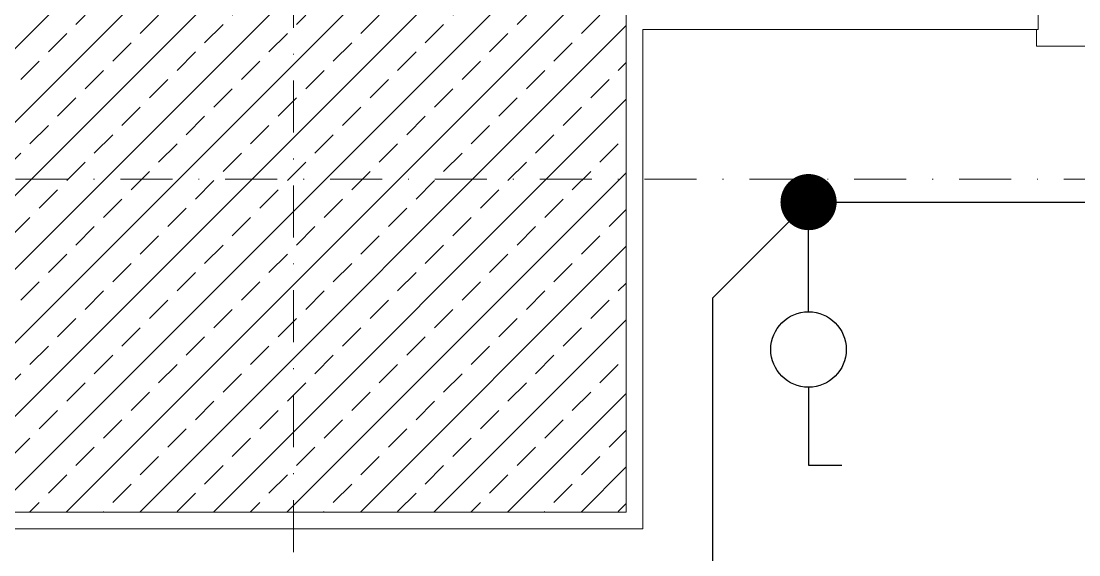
# Model space of a CAD drawing. Extents: x -1701 to 23780, y -363 to 7742.
# Drawn here: x 3289.8 to 3416.9, y 2739.9 to 2804 of the extents above; entities that cross this region are included whole.
import ezdxf

# ---------------------------------------------------------------- set-up
doc = ezdxf.new("R2010")
doc.units = 0
doc.header["$LTSCALE"] = 25
doc.header["$MEASUREMENT"] = 0
doc.linetypes.add('Audi$0$DASHDOT2', pattern=[0.5, 0.25, -0.125, 0, -0.125])
doc.layers.get('0').update_dxf_attribs({"color": 9, "lineweight": 9})
for name, color, linetype, lineweight in [('Audi$0$01', 8, 'Continuous', 9), ('Audi$0$06D', 8, 'Continuous', 9), ('Audi$0$09W', 8, 'Continuous', 9), ('Audi$0$10', 8, 'Continuous', 9), ('Audi$0$14', 8, 'Continuous', 9), ('Audi$0$24', 8, 'Audi$0$DASHDOT2', 9), ('E-ANAHTAR', 7, 'Continuous', 30), ('E-KABLO', 7, 'Continuous', 30), ('E-YUKARI ÇIKAN HAT', 7, 'Continuous', 30)]:
    doc.layers.add(name, color=color, linetype=linetype, lineweight=lineweight)

# ---------------------------------------------------------------- blocks, each defined once
blk = doc.blocks.new('Audi$0$p-kolon_80x80')
at = {"layer": 'Audi$0$09W'}
h = blk.add_hatch(dxfattribs=at)
h.set_pattern_fill('ANSI33', color=256, scale=25, style=0)
h.set_pattern_definition([(45, (-1222.5, -385), (-4.419417, 4.419417), []), (45, (-1218.0806, -385), (-4.419417, 4.419417), [3.125, -1.5625])])
h.paths.add_polyline_path([(-40, -40), (40, -40), (40, 40), (-40, 40)])
blk.add_lwpolyline([(-40, -40), (40, -40), (40, 40), (-40, 40)], close=True)
blk = doc.blocks.new('Audi$0$P-AKS_AUDI')
at = {"layer": 'Audi$0$24'}
for points in [[(-1400, -2590), (-1400, 1250)], [(-3840, 0), (360, 0)]]:
    blk.add_lwpolyline(points, dxfattribs=at)
blk = doc.blocks.new('Audi$0$fsdfsfsfsfd')
at = {"layer": 'Audi$0$06D', "elevation": 0}
blk.add_lwpolyline([(52591.75, -74474.98), (52589.75, -74474.98), (52589.75, -74595.98), (52591.75, -74595.98)], dxfattribs=at)
blk = doc.blocks.new('Audi$0$p-zemin kat')
at = {"layer": 'Audi$0$14'}
blk.add_lwpolyline([(3158, 2819.3), (3158, 2803), (3160, 2803), (3280.5, 2803), (3280.5, 2803), (3280.5, 2803), (3280.5, 2743), (3364.5, 2743), (3364.5, 2803), (3410, 2803), (3412, 2803), (3412, 2819.3)], dxfattribs=at)
at = {"xscale": -1, "rotation": 270}
blk.add_blockref('Audi$0$fsdfsfsfsfd', (78007.79, -49788.75), dxfattribs=at)
at = {"layer": 'Audi$0$01'}
blk.add_blockref('Audi$0$p-kolon_80x80', (3322.5, 2785), dxfattribs=at)
at = {"layer": 'Audi$0$24'}
blk.add_blockref('Audi$0$P-AKS_AUDI', (4722.5, 2785), dxfattribs=at)
blk = doc.blocks.new('Audi')
at = {"layer": 'Audi$0$10'}
blk.add_blockref('Audi$0$p-zemin kat', (0, 0), dxfattribs=at)
blk = doc.blocks.new('100_ANAHTAR')
at = {"layer": 'E-ANAHTAR', "color": 4}
for p, q in [((0, 5.645), (-0.714, 5.645)), ((0, 3.973), (0, 5.645)), ((0, 2.353), (0, 0))]:
    blk.add_line(p, q, dxfattribs=at)
blk.add_circle((0, 3.163), 0.81, dxfattribs=at)

msp = doc.modelspace()

# ---------------------------------------------------------------- linework, layer by layer
at = {"layer": 'E-KABLO', "color": 6}
for p, q in [((3384.41, 2782.25), (3372.86, 2770.7)), ((3384.41, 2782.25), (3527, 2782.25)), ((3372.86, 2770.7), (3372.86, 2423))]:
    msp.add_line(p, q, dxfattribs=at)
at = {"layer": 'E-YUKARI ÇIKAN HAT', "color": 4, "linetype": 'Continuous', "const_width": 3.38}
for points in [[(3382.73, 2782.25, -1), (3386.1, 2782.25, -1)], [(3382.73, 2782.25, 1), (3386.1, 2782.25, 1)]]:
    msp.add_lwpolyline(points, format="xyb", dxfattribs=at)

# ---------------------------------------------------------------- block references
at = {"color": 6}
msp.add_blockref('Audi', (0, 0), dxfattribs=at)
at = {"layer": 'E-ANAHTAR', "xscale": 5.599999999999998, "yscale": 5.599999999999998, "zscale": 5.599999999999998, "rotation": 180}
msp.add_blockref('100_ANAHTAR', (3384.41, 2782.25), dxfattribs=at)

doc.saveas('drawing.dxf')
